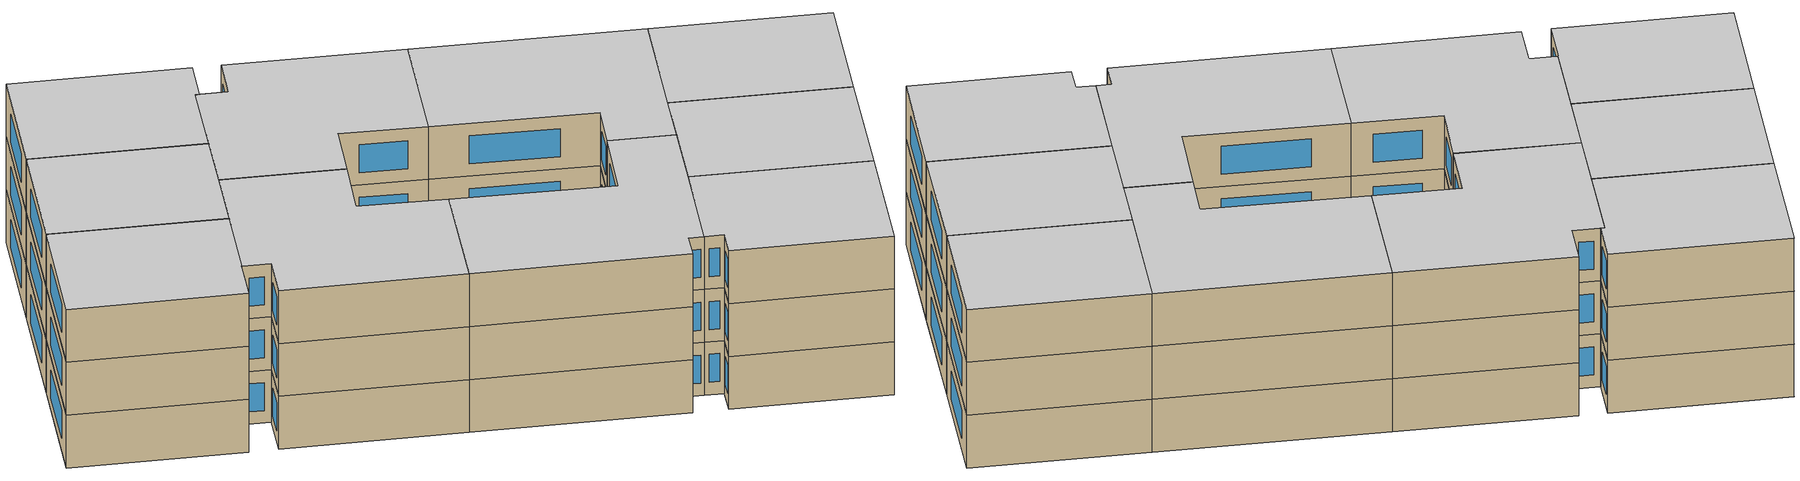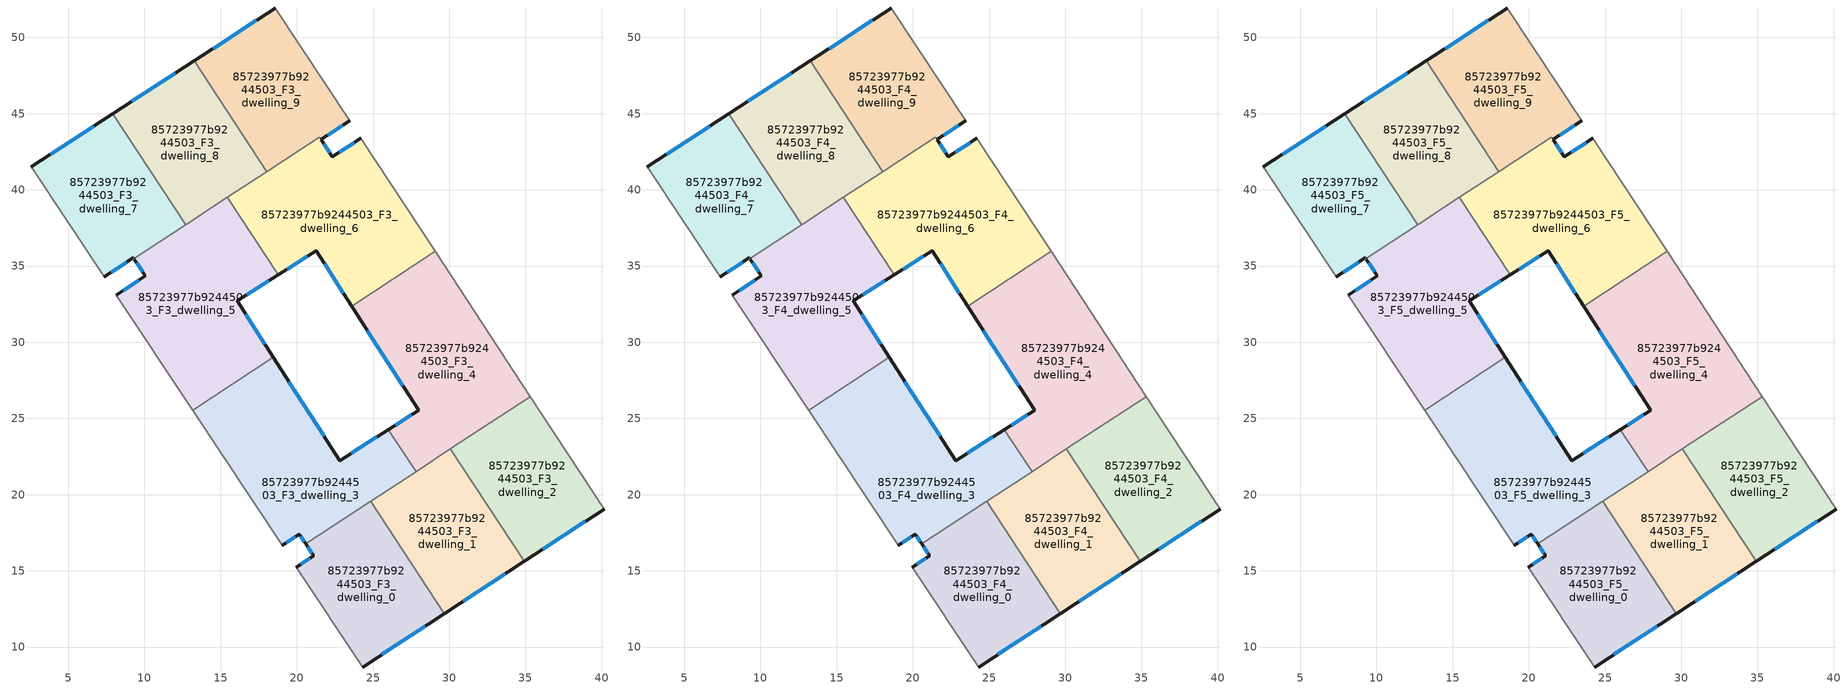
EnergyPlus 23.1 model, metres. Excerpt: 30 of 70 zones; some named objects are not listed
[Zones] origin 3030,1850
85723977b9244503_F3_dwelling_0
 floor to 85723977b9244503_F2_dwelling_0 (EU_floor_Construction): 24.84,19.56 29.67,12.19 24.32,8.69 19.98,15.25 21.1,15.99 20.58,16.77 z9
 wall outside (EU_wall_Construction): 20.59,16.77 21.1,15.99 19.98,15.25 / 24.32,8.69 29.67,12.19 z9:12
 wall adiabatic (EU_wall_Construction): 19.98,15.25 24.32,8.69 z9:12
 wall to 85723977b9244503_F3_dwelling_1 (EU_wall_Construction): 29.67,12.19 24.84,19.56 z9:12
 wall to 85723977b9244503_F3_dwelling_3 (EU_wall_Construction): 24.84,19.56 20.59,16.77 z9:12
 window (EU_Window_Construction): 20.71,16.59 20.98,16.17 / 25.58,9.51 28.42,11.37 / 20.84,15.81 20.24,15.42 z9.7:11.3
85723977b9244503_F3_dwelling_1
 floor to 85723977b9244503_F2_dwelling_1 (EU_floor_Construction): 30.08,23 34.92,15.62 29.67,12.19 24.84,19.56 z9
 wall outside (EU_wall_Construction): 29.67,12.19 34.92,15.62 z9:12
 wall to 85723977b9244503_F3_dwelling_2 (EU_wall_Construction): 34.92,15.62 30.08,23 z9:12
 wall to 85723977b9244503_F3_dwelling_4 (EU_wall_Construction): 30.08,23 27.82,21.51 z9:12
 wall to 85723977b9244503_F3_dwelling_3 (EU_wall_Construction): 27.82,21.51 24.84,19.56 z9:12
 window (EU_Window_Construction): 30.91,12.99 33.69,14.81 z9.7:11.3
85723977b9244503_F3_dwelling_2
 floor to 85723977b9244503_F2_dwelling_2 (EU_floor_Construction): 35.32,26.43 40.16,19.04 34.92,15.62 30.08,23 z9
 wall outside (EU_wall_Construction): 34.92,15.62 40.16,19.04 z9:12
 wall adiabatic (EU_wall_Construction): 40.16,19.04 35.32,26.43 z9:12
 wall to 85723977b9244503_F3_dwelling_4 (EU_wall_Construction): 35.32,26.43 30.08,23 z9:12
 window (EU_Window_Construction): 36.15,16.42 38.93,18.24 z9.7:11.3
85723977b9244503_F3_dwelling_3
 floor to 85723977b9244503_F2_dwelling_3 (EU_floor_Construction): 26.01,24.27 27.82,21.51 20.58,16.77 20.16,17.41 19.03,16.67 13.16,25.54 18.46,29.01 22.8,22.23 z9
 wall outside (EU_wall_Construction): 26.02,24.27 22.8,22.23 18.47,29.01 / 19.03,16.67 20.16,17.41 20.59,16.77 z9:12
 wall adiabatic (EU_wall_Construction): 13.16,25.54 19.03,16.67 z9:12
 wall to 85723977b9244503_F3_dwelling_5 (EU_wall_Construction): 18.46,29.01 13.16,25.54 z9:12
 wall to 85723977b9244503_F3_dwelling_4 (EU_wall_Construction): 27.82,21.51 26.01,24.27 z9:12
 window (EU_Window_Construction): 21.78,23.82 19.48,27.42 / 25.26,23.79 23.56,22.71 / 20.26,17.26 20.49,16.92 / 19.3,16.84 19.9,17.24 z9.7:11.3
85723977b9244503_F3_dwelling_4
 floor to 85723977b9244503_F2_dwelling_4 (EU_floor_Construction): 29.07,35.96 35.32,26.43 27.82,21.51 26.01,24.27 27.99,25.53 23.6,32.38 z9
 wall outside (EU_wall_Construction): 23.6,32.38 27.99,25.53 26.02,24.27 z9:12
 wall adiabatic (EU_wall_Construction): 35.32,26.43 29.07,35.96 z9:12
 wall to 85723977b9244503_F3_dwelling_6 (EU_wall_Construction): 29.07,35.96 23.6,32.38 z9:12
 window (EU_Window_Construction): 24.63,30.77 26.96,27.13 / 27.52,25.23 26.48,24.57 z9.7:11.3
85723977b9244503_F3_dwelling_5
 floor to 85723977b9244503_F2_dwelling_5 (EU_floor_Construction): 15.44,39.5 18.77,34.42 16.09,32.72 18.46,29.01 13.16,25.54 8.16,33.1 10.06,34.35 9.31,35.49 z9
 wall outside (EU_wall_Construction): 9.31,35.49 10.06,34.35 8.16,33.1 / 18.47,29.01 16.09,32.72 18.77,34.42 z9:12
 wall adiabatic (EU_wall_Construction): 8.16,33.1 13.16,25.54 z9:12
 wall to 85723977b9244503_F3_dwelling_6 (EU_wall_Construction): 18.77,34.42 15.44,39.5 z9:12
 wall to 85723977b9244503_F3_dwelling_7 (EU_wall_Construction): 12.7,37.71 9.31,35.49 z9:12
 wall to 85723977b9244503_F3_dwelling_8 (EU_wall_Construction): 15.44,39.51 12.7,37.71 z9:12
 window (EU_Window_Construction): 9.61,34.06 8.6,33.39 / 9.48,35.22 9.88,34.62 / 16.72,33.12 18.14,34.02 / 17.91,29.88 16.65,31.85 z9.7:11.3
85723977b9244503_F3_dwelling_6
 floor to 85723977b9244503_F2_dwelling_6 (EU_floor_Construction): 24.21,43.39 29.07,35.96 23.6,32.38 21.27,36.01 18.77,34.42 15.44,39.5 21.48,43.47 22.34,42.17 z9
 wall outside (EU_wall_Construction): 18.77,34.42 21.27,36.01 23.6,32.38 / 24.21,43.39 22.34,42.17 21.59,43.3 z9:12
 wall adiabatic (EU_wall_Construction): 29.07,35.96 24.21,43.39 z9:12
 wall to 85723977b9244503_F3_dwelling_9 (EU_wall_Construction): 21.59,43.31 21.48,43.47 18.02,41.19 z9:12
 wall to 85723977b9244503_F3_dwelling_8 (EU_wall_Construction): 18.02,41.19 15.44,39.51 z9:12
 window (EU_Window_Construction): 19.36,34.8 20.69,35.64 / 22.16,42.43 21.77,43.04 / 23.77,43.1 22.78,42.45 / 21.82,35.16 23.05,33.23 z9.7:11.3
85723977b9244503_F3_dwelling_7
 floor to 85723977b9244503_F2_dwelling_7 (EU_floor_Construction): 7.93,44.99 12.7,37.71 9.31,35.49 9.27,35.54 7.37,34.28 2.59,41.51 z9
 wall outside (EU_wall_Construction): 7.37,34.28 9.27,35.54 9.31,35.49 / 7.93,44.99 2.59,41.51 z9:12
 wall adiabatic (EU_wall_Construction): 2.59,41.51 7.37,34.28 z9:12
 wall to 85723977b9244503_F3_dwelling_8 (EU_wall_Construction): 12.7,37.71 7.93,44.99 z9:12
 window (EU_Window_Construction): 9.28,35.52 9.3,35.5 / 7.81,34.58 8.83,35.24 / 6.68,44.17 3.84,42.32 z9.7:11.3
85723977b9244503_F3_dwelling_8
 floor to 85723977b9244503_F2_dwelling_8 (EU_floor_Construction): 13.26,48.46 18.02,41.2 12.7,37.71 7.93,44.99 z9
 wall outside (EU_wall_Construction): 13.26,48.46 7.93,44.99 z9:12
 wall to 85723977b9244503_F3_dwelling_9 (EU_wall_Construction): 18.02,41.2 13.26,48.46 z9:12
 window (EU_Window_Construction): 12.01,47.64 9.18,45.8 z9.7:11.3
85723977b9244503_F3_dwelling_9
 floor to 85723977b9244503_F2_dwelling_9 (EU_floor_Construction): 18.6,51.93 23.46,44.53 21.59,43.31 21.48,43.47 18.02,41.2 13.26,48.46 z9
 wall outside (EU_wall_Construction): 18.6,51.93 13.26,48.46 / 21.59,43.31 23.46,44.53 z9:12
 wall adiabatic (EU_wall_Construction): 23.46,44.53 18.6,51.93 z9:12
 window (EU_Window_Construction): 17.35,51.12 14.51,49.27 / 22.03,43.59 23.02,44.24 z9.7:11.3
85723977b9244503_F4_dwelling_0
 floor to 85723977b9244503_F3_dwelling_0 (EU_floor_Construction): 24.84,19.56 29.67,12.19 24.32,8.69 19.98,15.25 21.1,15.99 20.58,16.77 z12
 wall outside (EU_wall_Construction): 20.59,16.77 21.1,15.99 19.98,15.25 / 24.32,8.69 29.67,12.19 z12:15
 wall adiabatic (EU_wall_Construction): 19.98,15.25 24.32,8.69 z12:15
 wall to 85723977b9244503_F4_dwelling_1 (EU_wall_Construction): 29.67,12.19 24.84,19.56 z12:15
 wall to 85723977b9244503_F4_dwelling_3 (EU_wall_Construction): 24.84,19.56 20.59,16.77 z12:15
 window (EU_Window_Construction): 20.71,16.59 20.98,16.17 / 25.58,9.51 28.42,11.37 / 20.84,15.81 20.24,15.42 z12.7:14.3
85723977b9244503_F4_dwelling_1
 floor to 85723977b9244503_F3_dwelling_1 (EU_floor_Construction): 30.08,23 34.92,15.62 29.67,12.19 24.84,19.56 z12
 wall outside (EU_wall_Construction): 29.67,12.19 34.92,15.62 z12:15
 wall to 85723977b9244503_F4_dwelling_2 (EU_wall_Construction): 34.92,15.62 30.08,23 z12:15
 wall to 85723977b9244503_F4_dwelling_4 (EU_wall_Construction): 30.08,23 27.82,21.51 z12:15
 wall to 85723977b9244503_F4_dwelling_3 (EU_wall_Construction): 27.82,21.51 24.84,19.56 z12:15
 window (EU_Window_Construction): 30.91,12.99 33.69,14.81 z12.7:14.3
85723977b9244503_F4_dwelling_2
 floor to 85723977b9244503_F3_dwelling_2 (EU_floor_Construction): 35.32,26.43 40.16,19.04 34.92,15.62 30.08,23 z12
 wall outside (EU_wall_Construction): 34.92,15.62 40.16,19.04 z12:15
 wall adiabatic (EU_wall_Construction): 40.16,19.04 35.32,26.43 z12:15
 wall to 85723977b9244503_F4_dwelling_4 (EU_wall_Construction): 35.32,26.43 30.08,23 z12:15
 window (EU_Window_Construction): 36.15,16.42 38.93,18.24 z12.7:14.3
85723977b9244503_F4_dwelling_3
 floor to 85723977b9244503_F3_dwelling_3 (EU_floor_Construction): 26.01,24.27 27.82,21.51 20.58,16.77 20.16,17.41 19.03,16.67 13.16,25.54 18.46,29.01 22.8,22.23 z12
 wall outside (EU_wall_Construction): 26.02,24.27 22.8,22.23 18.47,29.01 / 19.03,16.67 20.16,17.41 20.59,16.77 z12:15
 wall adiabatic (EU_wall_Construction): 13.16,25.54 19.03,16.67 z12:15
 wall to 85723977b9244503_F4_dwelling_5 (EU_wall_Construction): 18.46,29.01 13.16,25.54 z12:15
 wall to 85723977b9244503_F4_dwelling_4 (EU_wall_Construction): 27.82,21.51 26.01,24.27 z12:15
 window (EU_Window_Construction): 21.78,23.82 19.48,27.42 / 25.26,23.79 23.56,22.71 / 20.26,17.26 20.49,16.92 / 19.3,16.84 19.9,17.24 z12.7:14.3
85723977b9244503_F4_dwelling_4
 floor to 85723977b9244503_F3_dwelling_4 (EU_floor_Construction): 29.07,35.96 35.32,26.43 27.82,21.51 26.01,24.27 27.99,25.53 23.6,32.38 z12
 wall outside (EU_wall_Construction): 23.6,32.38 27.99,25.53 26.02,24.27 z12:15
 wall adiabatic (EU_wall_Construction): 35.32,26.43 29.07,35.96 z12:15
 wall to 85723977b9244503_F4_dwelling_6 (EU_wall_Construction): 29.07,35.96 23.6,32.38 z12:15
 window (EU_Window_Construction): 24.63,30.77 26.96,27.13 / 27.52,25.23 26.48,24.57 z12.7:14.3
85723977b9244503_F4_dwelling_5
 floor to 85723977b9244503_F3_dwelling_5 (EU_floor_Construction): 15.44,39.5 18.77,34.42 16.09,32.72 18.46,29.01 13.16,25.54 8.16,33.1 10.06,34.35 9.31,35.49 z12
 wall outside (EU_wall_Construction): 9.31,35.49 10.06,34.35 8.16,33.1 / 18.47,29.01 16.09,32.72 18.77,34.42 z12:15
 wall adiabatic (EU_wall_Construction): 8.16,33.1 13.16,25.54 z12:15
 wall to 85723977b9244503_F4_dwelling_6 (EU_wall_Construction): 18.77,34.42 15.44,39.5 z12:15
 wall to 85723977b9244503_F4_dwelling_7 (EU_wall_Construction): 12.7,37.71 9.31,35.49 z12:15
 wall to 85723977b9244503_F4_dwelling_8 (EU_wall_Construction): 15.44,39.51 12.7,37.71 z12:15
 window (EU_Window_Construction): 9.61,34.06 8.6,33.39 / 9.48,35.22 9.88,34.62 / 16.72,33.12 18.14,34.02 / 17.91,29.88 16.65,31.85 z12.7:14.3
85723977b9244503_F4_dwelling_6
 floor to 85723977b9244503_F3_dwelling_6 (EU_floor_Construction): 24.21,43.39 29.07,35.96 23.6,32.38 21.27,36.01 18.77,34.42 15.44,39.5 21.48,43.47 22.34,42.17 z12
 wall outside (EU_wall_Construction): 18.77,34.42 21.27,36.01 23.6,32.38 / 24.21,43.39 22.34,42.17 21.59,43.3 z12:15
 wall adiabatic (EU_wall_Construction): 29.07,35.96 24.21,43.39 z12:15
 wall to 85723977b9244503_F4_dwelling_9 (EU_wall_Construction): 21.59,43.31 21.48,43.47 18.02,41.19 z12:15
 wall to 85723977b9244503_F4_dwelling_8 (EU_wall_Construction): 18.02,41.19 15.44,39.51 z12:15
 window (EU_Window_Construction): 19.36,34.8 20.69,35.64 / 22.16,42.43 21.77,43.04 / 23.77,43.1 22.78,42.45 / 21.82,35.16 23.05,33.23 z12.7:14.3
85723977b9244503_F4_dwelling_7
 floor to 85723977b9244503_F3_dwelling_7 (EU_floor_Construction): 7.93,44.99 12.7,37.71 9.31,35.49 9.27,35.54 7.37,34.28 2.59,41.51 z12
 wall outside (EU_wall_Construction): 7.37,34.28 9.27,35.54 9.31,35.49 / 7.93,44.99 2.59,41.51 z12:15
 wall adiabatic (EU_wall_Construction): 2.59,41.51 7.37,34.28 z12:15
 wall to 85723977b9244503_F4_dwelling_8 (EU_wall_Construction): 12.7,37.71 7.93,44.99 z12:15
 window (EU_Window_Construction): 9.28,35.52 9.3,35.5 / 7.81,34.58 8.83,35.24 / 6.68,44.17 3.84,42.32 z12.7:14.3
85723977b9244503_F4_dwelling_8
 floor to 85723977b9244503_F3_dwelling_8 (EU_floor_Construction): 13.26,48.46 18.02,41.2 12.7,37.71 7.93,44.99 z12
 wall outside (EU_wall_Construction): 13.26,48.46 7.93,44.99 z12:15
 wall to 85723977b9244503_F4_dwelling_9 (EU_wall_Construction): 18.02,41.2 13.26,48.46 z12:15
 window (EU_Window_Construction): 12.01,47.64 9.18,45.8 z12.7:14.3
85723977b9244503_F4_dwelling_9
 floor to 85723977b9244503_F3_dwelling_9 (EU_floor_Construction): 18.6,51.93 23.46,44.53 21.59,43.31 21.48,43.47 18.02,41.2 13.26,48.46 z12
 wall outside (EU_wall_Construction): 18.6,51.93 13.26,48.46 / 21.59,43.31 23.46,44.53 z12:15
 wall adiabatic (EU_wall_Construction): 23.46,44.53 18.6,51.93 z12:15
 window (EU_Window_Construction): 17.35,51.12 14.51,49.27 / 22.03,43.59 23.02,44.24 z12.7:14.3
85723977b9244503_F5_dwelling_0
 floor to 85723977b9244503_F4_dwelling_0 (EU_floor_Construction): 24.84,19.56 29.67,12.19 24.32,8.69 19.98,15.25 21.1,15.99 20.58,16.77 z15
 wall outside (EU_wall_Construction): 20.59,16.77 21.1,15.99 19.98,15.25 / 24.32,8.69 29.67,12.19 z15:18
 wall adiabatic (EU_wall_Construction): 19.98,15.25 24.32,8.69 z15:18
 wall to 85723977b9244503_F5_dwelling_1 (EU_wall_Construction): 29.67,12.19 24.84,19.56 z15:18
 wall to 85723977b9244503_F5_dwelling_3 (EU_wall_Construction): 24.84,19.56 20.59,16.77 z15:18
 window (EU_Window_Construction): 20.71,16.59 20.98,16.17 / 25.58,9.51 28.42,11.37 / 20.84,15.81 20.24,15.42 z15.7:17.3
 ceiling to 85723977b9244503_F6_dwelling_0 (EU_floor_Construction): 29.67,12.19 24.84,19.56 20.58,16.77 21.1,15.99 19.98,15.25 24.32,8.69 z18
85723977b9244503_F5_dwelling_1
 floor to 85723977b9244503_F4_dwelling_1 (EU_floor_Construction): 30.08,23 34.92,15.62 29.67,12.19 24.84,19.56 z15
 wall outside (EU_wall_Construction): 29.67,12.19 34.92,15.62 z15:18
 wall to 85723977b9244503_F5_dwelling_2 (EU_wall_Construction): 34.92,15.62 30.08,23 z15:18
 wall to 85723977b9244503_F5_dwelling_4 (EU_wall_Construction): 30.08,23 27.82,21.51 z15:18
 wall to 85723977b9244503_F5_dwelling_3 (EU_wall_Construction): 27.82,21.51 24.84,19.56 z15:18
 window (EU_Window_Construction): 30.91,12.99 33.69,14.81 z15.7:17.3
 ceiling to 85723977b9244503_F6_dwelling_1 (EU_floor_Construction): 34.92,15.62 30.08,23 24.84,19.56 29.67,12.19 z18
85723977b9244503_F5_dwelling_2
 floor to 85723977b9244503_F4_dwelling_2 (EU_floor_Construction): 35.32,26.43 40.16,19.04 34.92,15.62 30.08,23 z15
 wall outside (EU_wall_Construction): 34.92,15.62 40.16,19.04 z15:18
 wall adiabatic (EU_wall_Construction): 40.16,19.04 35.32,26.43 z15:18
 wall to 85723977b9244503_F5_dwelling_4 (EU_wall_Construction): 35.32,26.43 30.08,23 z15:18
 window (EU_Window_Construction): 36.15,16.42 38.93,18.24 z15.7:17.3
 ceiling to 85723977b9244503_F6_dwelling_2 (EU_floor_Construction): 40.16,19.04 35.32,26.43 30.08,23 34.92,15.62 z18
85723977b9244503_F5_dwelling_3
 floor to 85723977b9244503_F4_dwelling_3 (EU_floor_Construction): 26.01,24.27 27.82,21.51 20.58,16.77 20.16,17.41 19.03,16.67 13.16,25.54 18.46,29.01 22.8,22.23 z15
 wall outside (EU_wall_Construction): 26.02,24.27 22.8,22.23 18.47,29.01 / 19.03,16.67 20.16,17.41 20.59,16.77 z15:18
 wall adiabatic (EU_wall_Construction): 13.16,25.54 19.03,16.67 z15:18
 wall to 85723977b9244503_F5_dwelling_5 (EU_wall_Construction): 18.46,29.01 13.16,25.54 z15:18
 wall to 85723977b9244503_F5_dwelling_4 (EU_wall_Construction): 27.82,21.51 26.01,24.27 z15:18
 window (EU_Window_Construction): 21.78,23.82 19.48,27.42 / 25.26,23.79 23.56,22.71 / 20.26,17.26 20.49,16.92 / 19.3,16.84 19.9,17.24 z15.7:17.3
 ceiling to 85723977b9244503_F6_dwelling_3 (EU_floor_Construction): 27.82,21.51 26.01,24.27 22.8,22.23 18.46,29.01 13.16,25.54 19.03,16.67 20.16,17.41 20.58,16.77 z18
85723977b9244503_F5_dwelling_4
 floor to 85723977b9244503_F4_dwelling_4 (EU_floor_Construction): 29.07,35.96 35.32,26.43 27.82,21.51 26.01,24.27 27.99,25.53 23.6,32.38 z15
 wall outside (EU_wall_Construction): 23.6,32.38 27.99,25.53 26.02,24.27 z15:18
 wall adiabatic (EU_wall_Construction): 35.32,26.43 29.07,35.96 z15:18
 wall to 85723977b9244503_F5_dwelling_6 (EU_wall_Construction): 29.07,35.96 23.6,32.38 z15:18
 window (EU_Window_Construction): 24.63,30.77 26.96,27.13 / 27.52,25.23 26.48,24.57 z15.7:17.3
 ceiling to 85723977b9244503_F6_dwelling_4 (EU_floor_Construction): 35.32,26.43 29.07,35.96 23.6,32.38 27.99,25.53 26.01,24.27 27.82,21.51 z18
85723977b9244503_F5_dwelling_5
 floor to 85723977b9244503_F4_dwelling_5 (EU_floor_Construction): 15.44,39.5 18.77,34.42 16.09,32.72 18.46,29.01 13.16,25.54 8.16,33.1 10.06,34.35 9.31,35.49 z15
 wall outside (EU_wall_Construction): 9.31,35.49 10.06,34.35 8.16,33.1 / 18.47,29.01 16.09,32.72 18.77,34.42 z15:18
 wall adiabatic (EU_wall_Construction): 8.16,33.1 13.16,25.54 z15:18
 wall to 85723977b9244503_F5_dwelling_6 (EU_wall_Construction): 18.77,34.42 15.44,39.5 z15:18
 wall to 85723977b9244503_F5_dwelling_7 (EU_wall_Construction): 12.7,37.71 9.31,35.49 z15:18
 wall to 85723977b9244503_F5_dwelling_8 (EU_wall_Construction): 15.44,39.51 12.7,37.71 z15:18
 window (EU_Window_Construction): 9.61,34.06 8.6,33.39 / 9.48,35.22 9.88,34.62 / 16.72,33.12 18.14,34.02 / 17.91,29.88 16.65,31.85 z15.7:17.3
 ceiling to 85723977b9244503_F6_dwelling_5 (EU_floor_Construction): 18.46,29.01 16.09,32.72 18.77,34.42 15.44,39.5 9.31,35.49 10.06,34.35 8.16,33.1 13.16,25.54 z18
85723977b9244503_F5_dwelling_6
 floor to 85723977b9244503_F4_dwelling_6 (EU_floor_Construction): 24.21,43.39 29.07,35.96 23.6,32.38 21.27,36.01 18.77,34.42 15.44,39.5 21.48,43.47 22.34,42.17 z15
 wall outside (EU_wall_Construction): 18.77,34.42 21.27,36.01 23.6,32.38 / 24.21,43.39 22.34,42.17 21.59,43.3 z15:18
 wall adiabatic (EU_wall_Construction): 29.07,35.96 24.21,43.39 z15:18
 wall to 85723977b9244503_F5_dwelling_9 (EU_wall_Construction): 21.59,43.31 21.48,43.47 18.02,41.19 z15:18
 wall to 85723977b9244503_F5_dwelling_8 (EU_wall_Construction): 18.02,41.19 15.44,39.51 z15:18
 window (EU_Window_Construction): 19.36,34.8 20.69,35.64 / 22.16,42.43 21.77,43.04 / 23.77,43.1 22.78,42.45 / 21.82,35.16 23.05,33.23 z15.7:17.3
 ceiling to 85723977b9244503_F6_dwelling_6 (EU_floor_Construction): 29.07,35.96 24.21,43.39 22.34,42.17 21.48,43.47 15.44,39.5 18.77,34.42 21.27,36.01 23.6,32.38 z18
85723977b9244503_F5_dwelling_7
 floor to 85723977b9244503_F4_dwelling_7 (EU_floor_Construction): 7.93,44.99 12.7,37.71 9.31,35.49 9.27,35.54 7.37,34.28 2.59,41.51 z15
 wall outside (EU_wall_Construction): 7.37,34.28 9.27,35.54 9.31,35.49 / 7.93,44.99 2.59,41.51 z15:18
 wall adiabatic (EU_wall_Construction): 2.59,41.51 7.37,34.28 z15:18
 wall to 85723977b9244503_F5_dwelling_8 (EU_wall_Construction): 12.7,37.71 7.93,44.99 z15:18
 window (EU_Window_Construction): 9.28,35.52 9.3,35.5 / 7.81,34.58 8.83,35.24 / 6.68,44.17 3.84,42.32 z15.7:17.3
 ceiling to 85723977b9244503_F6_dwelling_7 (EU_floor_Construction): 12.7,37.71 7.93,44.99 2.59,41.51 7.37,34.28 9.27,35.54 9.31,35.49 z18
85723977b9244503_F5_dwelling_8
 floor to 85723977b9244503_F4_dwelling_8 (EU_floor_Construction): 13.26,48.46 18.02,41.2 12.7,37.71 7.93,44.99 z15
 wall outside (EU_wall_Construction): 13.26,48.46 7.93,44.99 z15:18
 wall to 85723977b9244503_F5_dwelling_9 (EU_wall_Construction): 18.02,41.2 13.26,48.46 z15:18
 window (EU_Window_Construction): 12.01,47.64 9.18,45.8 z15.7:17.3
 ceiling to 85723977b9244503_F6_dwelling_8 (EU_floor_Construction): 18.02,41.2 13.26,48.46 7.93,44.99 12.7,37.71 z18
85723977b9244503_F5_dwelling_9
 floor to 85723977b9244503_F4_dwelling_9 (EU_floor_Construction): 18.6,51.93 23.46,44.53 21.59,43.31 21.48,43.47 18.02,41.2 13.26,48.46 z15
 wall outside (EU_wall_Construction): 18.6,51.93 13.26,48.46 / 21.59,43.31 23.46,44.53 z15:18
 wall adiabatic (EU_wall_Construction): 23.46,44.53 18.6,51.93 z15:18
 window (EU_Window_Construction): 17.35,51.12 14.51,49.27 / 22.03,43.59 23.02,44.24 z15.7:17.3
 ceiling to 85723977b9244503_F6_dwelling_9 (EU_floor_Construction): 21.59,43.31 23.46,44.53 18.6,51.93 13.26,48.46 18.02,41.2 21.48,43.47 z18
[Building]
EU S2 Campaign: North Axis=0; Terrain=City; Solar Distribution=FullExterior
[Site:Location]
Budapest.Ferenc.Liszt.Intl.AP: Latitude=47.437; Longitude=19.256; Time Zone=1; Elevation=185
[SizingPeriod:WeatherFileDays]
AnnualSizingPeriod: Begin Month=1; Begin Day of Month=1; End Month=12; End Day of Month=31; Day of Week for Start Day=Monday; Use Weather File Daylight Saving Period=No; Use Weather File Rain and Snow Indicators=No
[MATERIAL]
EU_InternalMass_Material: Roughness=MediumRough; Thickness=0.1; Conductivity=1; Density=1800; Specific Heat=900; Thermal Absorptance=0.9; Solar Absorptance=0.7; Visible Absorptance=0.7
[MATERIAL:NOMASS] Roughness=MediumRough; Thermal Absorptance=0.9; Solar Absorptance=0.7; Visible Absorptance=0.7
Name | Thermal Resistance
EU_wall_NoMass | 0.832559
EU_floor_NoMass | 0.872794
[WINDOWMATERIAL:SIMPLEGLAZINGSYSTEM]
EU_Window_SimpleGlazing: UFactor=2.79869; Solar Heat Gain Coefficient=0.75; Visible Transmittance=0.75
[CONSTRUCTION]
EU_wall_Construction: EU_wall_NoMass
EU_floor_Construction: EU_floor_NoMass
EU_Window_Construction: EU_Window_SimpleGlazing
EU_InternalMass_Construction: EU_InternalMass_Material
[ZONE] Type=1; Multiplier=1; Ceiling Height=autocalculate; Floor Area=autocalculate; Part of Total Floor Area=Yes
Name | Volume
85723977b9244503_F3_dwelling_0; 85723977b9244503_F4_dwelling_0; 85723977b9244503_F5_dwelling_0 | 165.784
85723977b9244503_F3_dwelling_1; 85723977b9244503_F4_dwelling_1; 85723977b9244503_F5_dwelling_1 | 165.788
85723977b9244503_F3_dwelling_2; 85723977b9244503_F4_dwelling_2; 85723977b9244503_F5_dwelling_2; 85723977b9244503_F3_dwelling_7; 85723977b9244503_F4_dwelling_7; 85723977b9244503_F5_dwelling_7 | 165.791
85723977b9244503_F3_dwelling_3; 85723977b9244503_F4_dwelling_3; 85723977b9244503_F5_dwelling_3 | 248.673
85723977b9244503_F3_dwelling_4; 85723977b9244503_F4_dwelling_4; 85723977b9244503_F5_dwelling_4 | 248.69
85723977b9244503_F3_dwelling_5; 85723977b9244503_F4_dwelling_5; 85723977b9244503_F5_dwelling_5 | 248.689
85723977b9244503_F3_dwelling_6; 85723977b9244503_F4_dwelling_6; 85723977b9244503_F5_dwelling_6 | 247.394
85723977b9244503_F3_dwelling_8; 85723977b9244503_F4_dwelling_8; 85723977b9244503_F5_dwelling_8 | 165.787
85723977b9244503_F3_dwelling_9; 85723977b9244503_F4_dwelling_9; 85723977b9244503_F5_dwelling_9 | 167.079
[INTERNALMASS] Construction=EU_InternalMass_Construction
Name | Zone or ZoneList | Surface Area
85723977b9244503_F3_dwelling_0_EU_InternalMass | 85723977b9244503_F3_dwelling_0 | 55.2615
85723977b9244503_F3_dwelling_1_EU_InternalMass | 85723977b9244503_F3_dwelling_1 | 55.2627
85723977b9244503_F3_dwelling_2_EU_InternalMass | 85723977b9244503_F3_dwelling_2 | 55.2638
85723977b9244503_F3_dwelling_3_EU_InternalMass | 85723977b9244503_F3_dwelling_3 | 82.8911
85723977b9244503_F3_dwelling_4_EU_InternalMass | 85723977b9244503_F3_dwelling_4 | 82.8966
85723977b9244503_F3_dwelling_5_EU_InternalMass | 85723977b9244503_F3_dwelling_5 | 82.8963
85723977b9244503_F3_dwelling_6_EU_InternalMass | 85723977b9244503_F3_dwelling_6 | 82.4633
85723977b9244503_F3_dwelling_7_EU_InternalMass | 85723977b9244503_F3_dwelling_7 | 55.2638
85723977b9244503_F3_dwelling_8_EU_InternalMass | 85723977b9244503_F3_dwelling_8 | 55.2624
85723977b9244503_F3_dwelling_9_EU_InternalMass | 85723977b9244503_F3_dwelling_9 | 55.6926
85723977b9244503_F4_dwelling_0_EU_InternalMass | 85723977b9244503_F4_dwelling_0 | 55.2615
85723977b9244503_F4_dwelling_1_EU_InternalMass | 85723977b9244503_F4_dwelling_1 | 55.2627
85723977b9244503_F4_dwelling_2_EU_InternalMass | 85723977b9244503_F4_dwelling_2 | 55.2638
85723977b9244503_F4_dwelling_3_EU_InternalMass | 85723977b9244503_F4_dwelling_3 | 82.8911
85723977b9244503_F4_dwelling_4_EU_InternalMass | 85723977b9244503_F4_dwelling_4 | 82.8966
85723977b9244503_F4_dwelling_5_EU_InternalMass | 85723977b9244503_F4_dwelling_5 | 82.8963
85723977b9244503_F4_dwelling_6_EU_InternalMass | 85723977b9244503_F4_dwelling_6 | 82.4633
85723977b9244503_F4_dwelling_7_EU_InternalMass | 85723977b9244503_F4_dwelling_7 | 55.2638
85723977b9244503_F4_dwelling_8_EU_InternalMass | 85723977b9244503_F4_dwelling_8 | 55.2624
85723977b9244503_F4_dwelling_9_EU_InternalMass | 85723977b9244503_F4_dwelling_9 | 55.6926
85723977b9244503_F5_dwelling_0_EU_InternalMass | 85723977b9244503_F5_dwelling_0 | 55.2615
85723977b9244503_F5_dwelling_1_EU_InternalMass | 85723977b9244503_F5_dwelling_1 | 55.2627
85723977b9244503_F5_dwelling_2_EU_InternalMass | 85723977b9244503_F5_dwelling_2 | 55.2638
85723977b9244503_F5_dwelling_3_EU_InternalMass | 85723977b9244503_F5_dwelling_3 | 82.8911
85723977b9244503_F5_dwelling_4_EU_InternalMass | 85723977b9244503_F5_dwelling_4 | 82.8966
85723977b9244503_F5_dwelling_5_EU_InternalMass | 85723977b9244503_F5_dwelling_5 | 82.8963
85723977b9244503_F5_dwelling_6_EU_InternalMass | 85723977b9244503_F5_dwelling_6 | 82.4633
85723977b9244503_F5_dwelling_7_EU_InternalMass | 85723977b9244503_F5_dwelling_7 | 55.2638
85723977b9244503_F5_dwelling_8_EU_InternalMass | 85723977b9244503_F5_dwelling_8 | 55.2624
85723977b9244503_F5_dwelling_9_EU_InternalMass | 85723977b9244503_F5_dwelling_9 | 55.6926
[OTHEREQUIPMENT] Fuel Type=Electricity; Design Level Calculation Method=Watts/Area; Power per Zone Floor Area=1; Fraction Latent=0; Fraction Radiant=0; Fraction Lost=0; Carbon Dioxide Generation Rate=0; EndUse Subcategory=EU_Step8_InternalGains
Name | Zone or ZoneList or Space or SpaceList | Schedule
EU_Step8_InternalGain_85723977b9244503_F3_dwelling_0_f000 | 85723977b9244503_F3_dwelling_0 | EU_Step8_GainSchedule_85723977b9244503_F3_dwelling_0_f000
EU_Step8_InternalGain_85723977b9244503_F3_dwelling_1_f000 | 85723977b9244503_F3_dwelling_1 | EU_Step8_GainSchedule_85723977b9244503_F3_dwelling_1_f000
EU_Step8_InternalGain_85723977b9244503_F3_dwelling_2_f000 | 85723977b9244503_F3_dwelling_2 | EU_Step8_GainSchedule_85723977b9244503_F3_dwelling_2_f000
EU_Step8_InternalGain_85723977b9244503_F3_dwelling_3_f000 | 85723977b9244503_F3_dwelling_3 | EU_Step8_GainSchedule_85723977b9244503_F3_dwelling_3_f000
EU_Step8_InternalGain_85723977b9244503_F3_dwelling_4_f000 | 85723977b9244503_F3_dwelling_4 | EU_Step8_GainSchedule_85723977b9244503_F3_dwelling_4_f000
EU_Step8_InternalGain_85723977b9244503_F3_dwelling_5_f000 | 85723977b9244503_F3_dwelling_5 | EU_Step8_GainSchedule_85723977b9244503_F3_dwelling_5_f000
EU_Step8_InternalGain_85723977b9244503_F3_dwelling_6_f000 | 85723977b9244503_F3_dwelling_6 | EU_Step8_GainSchedule_85723977b9244503_F3_dwelling_6_f000
EU_Step8_InternalGain_85723977b9244503_F3_dwelling_7_f000 | 85723977b9244503_F3_dwelling_7 | EU_Step8_GainSchedule_85723977b9244503_F3_dwelling_7_f000
EU_Step8_InternalGain_85723977b9244503_F3_dwelling_8_f000 | 85723977b9244503_F3_dwelling_8 | EU_Step8_GainSchedule_85723977b9244503_F3_dwelling_8_f000
EU_Step8_InternalGain_85723977b9244503_F3_dwelling_9_f000 | 85723977b9244503_F3_dwelling_9 | EU_Step8_GainSchedule_85723977b9244503_F3_dwelling_9_f000
EU_Step8_InternalGain_85723977b9244503_F4_dwelling_0_f000 | 85723977b9244503_F4_dwelling_0 | EU_Step8_GainSchedule_85723977b9244503_F4_dwelling_0_f000
EU_Step8_InternalGain_85723977b9244503_F4_dwelling_1_f000 | 85723977b9244503_F4_dwelling_1 | EU_Step8_GainSchedule_85723977b9244503_F4_dwelling_1_f000
EU_Step8_InternalGain_85723977b9244503_F4_dwelling_2_f000 | 85723977b9244503_F4_dwelling_2 | EU_Step8_GainSchedule_85723977b9244503_F4_dwelling_2_f000
EU_Step8_InternalGain_85723977b9244503_F4_dwelling_3_f000 | 85723977b9244503_F4_dwelling_3 | EU_Step8_GainSchedule_85723977b9244503_F4_dwelling_3_f000
EU_Step8_InternalGain_85723977b9244503_F4_dwelling_4_f000 | 85723977b9244503_F4_dwelling_4 | EU_Step8_GainSchedule_85723977b9244503_F4_dwelling_4_f000
EU_Step8_InternalGain_85723977b9244503_F4_dwelling_5_f000 | 85723977b9244503_F4_dwelling_5 | EU_Step8_GainSchedule_85723977b9244503_F4_dwelling_5_f000
EU_Step8_InternalGain_85723977b9244503_F4_dwelling_6_f000 | 85723977b9244503_F4_dwelling_6 | EU_Step8_GainSchedule_85723977b9244503_F4_dwelling_6_f000
EU_Step8_InternalGain_85723977b9244503_F4_dwelling_7_f000 | 85723977b9244503_F4_dwelling_7 | EU_Step8_GainSchedule_85723977b9244503_F4_dwelling_7_f000
EU_Step8_InternalGain_85723977b9244503_F4_dwelling_8_f000 | 85723977b9244503_F4_dwelling_8 | EU_Step8_GainSchedule_85723977b9244503_F4_dwelling_8_f000
EU_Step8_InternalGain_85723977b9244503_F4_dwelling_9_f000 | 85723977b9244503_F4_dwelling_9 | EU_Step8_GainSchedule_85723977b9244503_F4_dwelling_9_f000
EU_Step8_InternalGain_85723977b9244503_F5_dwelling_0_f000 | 85723977b9244503_F5_dwelling_0 | EU_Step8_GainSchedule_85723977b9244503_F5_dwelling_0_f000
EU_Step8_InternalGain_85723977b9244503_F5_dwelling_1_f000 | 85723977b9244503_F5_dwelling_1 | EU_Step8_GainSchedule_85723977b9244503_F5_dwelling_1_f000
EU_Step8_InternalGain_85723977b9244503_F5_dwelling_2_f000 | 85723977b9244503_F5_dwelling_2 | EU_Step8_GainSchedule_85723977b9244503_F5_dwelling_2_f000
EU_Step8_InternalGain_85723977b9244503_F5_dwelling_3_f000 | 85723977b9244503_F5_dwelling_3 | EU_Step8_GainSchedule_85723977b9244503_F5_dwelling_3_f000
EU_Step8_InternalGain_85723977b9244503_F5_dwelling_4_f000 | 85723977b9244503_F5_dwelling_4 | EU_Step8_GainSchedule_85723977b9244503_F5_dwelling_4_f000
EU_Step8_InternalGain_85723977b9244503_F5_dwelling_5_f000 | 85723977b9244503_F5_dwelling_5 | EU_Step8_GainSchedule_85723977b9244503_F5_dwelling_5_f000
EU_Step8_InternalGain_85723977b9244503_F5_dwelling_6_f000 | 85723977b9244503_F5_dwelling_6 | EU_Step8_GainSchedule_85723977b9244503_F5_dwelling_6_f000
EU_Step8_InternalGain_85723977b9244503_F5_dwelling_7_f000 | 85723977b9244503_F5_dwelling_7 | EU_Step8_GainSchedule_85723977b9244503_F5_dwelling_7_f000
EU_Step8_InternalGain_85723977b9244503_F5_dwelling_8_f000 | 85723977b9244503_F5_dwelling_8 | EU_Step8_GainSchedule_85723977b9244503_F5_dwelling_8_f000
EU_Step8_InternalGain_85723977b9244503_F5_dwelling_9_f000 | 85723977b9244503_F5_dwelling_9 | EU_Step8_GainSchedule_85723977b9244503_F5_dwelling_9_f000
[ZONEVENTILATION:DESIGNFLOWRATE] Schedule=EU_AlwaysOn; Design Flow Rate Calculation Method=AirChanges/Hour; Air Changes per Hour=0.475469; Ventilation Type=Natural; Fan Pressure Rise=0; Fan Total Efficiency=1; Constant Term Coefficient=1; Temperature Term Coefficient=0; Velocity Term Coefficient=0; Velocity Squared Term Coefficient=0; Minimum Indoor Temperature=-100; Maximum Indoor Temperature=100; Delta Temperature=-100; Minimum Outdoor Temperature=-100; Maximum Outdoor Temperature=100; Maximum Wind Speed=40
Name | Zone or ZoneList or Space or SpaceList
EU_ConstantAir_85723977b9244503_F3_dwelling_0 | 85723977b9244503_F3_dwelling_0
EU_ConstantAir_85723977b9244503_F3_dwelling_1 | 85723977b9244503_F3_dwelling_1
EU_ConstantAir_85723977b9244503_F3_dwelling_2 | 85723977b9244503_F3_dwelling_2
EU_ConstantAir_85723977b9244503_F3_dwelling_3 | 85723977b9244503_F3_dwelling_3
EU_ConstantAir_85723977b9244503_F3_dwelling_4 | 85723977b9244503_F3_dwelling_4
EU_ConstantAir_85723977b9244503_F3_dwelling_5 | 85723977b9244503_F3_dwelling_5
EU_ConstantAir_85723977b9244503_F3_dwelling_6 | 85723977b9244503_F3_dwelling_6
EU_ConstantAir_85723977b9244503_F3_dwelling_7 | 85723977b9244503_F3_dwelling_7
EU_ConstantAir_85723977b9244503_F3_dwelling_8 | 85723977b9244503_F3_dwelling_8
EU_ConstantAir_85723977b9244503_F3_dwelling_9 | 85723977b9244503_F3_dwelling_9
EU_ConstantAir_85723977b9244503_F4_dwelling_0 | 85723977b9244503_F4_dwelling_0
EU_ConstantAir_85723977b9244503_F4_dwelling_1 | 85723977b9244503_F4_dwelling_1
EU_ConstantAir_85723977b9244503_F4_dwelling_2 | 85723977b9244503_F4_dwelling_2
EU_ConstantAir_85723977b9244503_F4_dwelling_3 | 85723977b9244503_F4_dwelling_3
EU_ConstantAir_85723977b9244503_F4_dwelling_4 | 85723977b9244503_F4_dwelling_4
EU_ConstantAir_85723977b9244503_F4_dwelling_5 | 85723977b9244503_F4_dwelling_5
EU_ConstantAir_85723977b9244503_F4_dwelling_6 | 85723977b9244503_F4_dwelling_6
EU_ConstantAir_85723977b9244503_F4_dwelling_7 | 85723977b9244503_F4_dwelling_7
EU_ConstantAir_85723977b9244503_F4_dwelling_8 | 85723977b9244503_F4_dwelling_8
EU_ConstantAir_85723977b9244503_F4_dwelling_9 | 85723977b9244503_F4_dwelling_9
EU_ConstantAir_85723977b9244503_F5_dwelling_0 | 85723977b9244503_F5_dwelling_0
EU_ConstantAir_85723977b9244503_F5_dwelling_1 | 85723977b9244503_F5_dwelling_1
EU_ConstantAir_85723977b9244503_F5_dwelling_2 | 85723977b9244503_F5_dwelling_2
EU_ConstantAir_85723977b9244503_F5_dwelling_3 | 85723977b9244503_F5_dwelling_3
EU_ConstantAir_85723977b9244503_F5_dwelling_4 | 85723977b9244503_F5_dwelling_4
EU_ConstantAir_85723977b9244503_F5_dwelling_5 | 85723977b9244503_F5_dwelling_5
EU_ConstantAir_85723977b9244503_F5_dwelling_6 | 85723977b9244503_F5_dwelling_6
EU_ConstantAir_85723977b9244503_F5_dwelling_7 | 85723977b9244503_F5_dwelling_7
EU_ConstantAir_85723977b9244503_F5_dwelling_8 | 85723977b9244503_F5_dwelling_8
EU_ConstantAir_85723977b9244503_F5_dwelling_9 | 85723977b9244503_F5_dwelling_9
[HVACTEMPLATE:ZONE:IDEALLOADSAIRSYSTEM] System Availability Schedule=EU_AlwaysOn; Maximum Heating Supply Air Temperature=50; Minimum Cooling Supply Air Temperature=13; Maximum Heating Supply Air Humidity Ratio=0.0156; Minimum Cooling Supply Air Humidity Ratio=0.0077; Heating Limit=NoLimit; Cooling Limit=NoLimit; Heating Availability Schedule=EU_AlwaysOn; Cooling Availability Schedule=EU_CoolingOff; Dehumidification Control Type=ConstantSensibleHeatRatio; Cooling Sensible Heat Ratio=0.7; Dehumidification Setpoint=60; Humidification Control Type=None; Humidification Setpoint=30; Outdoor Air Method=None; Outdoor Air Flow Rate per Person=0.00944; Outdoor Air Flow Rate per Zone Floor Area=0; Outdoor Air Flow Rate per Zone=0; Demand Controlled Ventilation Type=None; Outdoor Air Economizer Type=NoEconomizer; Heat Recovery Type=None; Sensible Heat Recovery Effectiveness=0.7; Latent Heat Recovery Effectiveness=0.65
Name | Template Thermostat
85723977b9244503_F3_dwelling_0 | EU_HeatOnly_85723977b9244503_F3_dwelling_0
85723977b9244503_F3_dwelling_1 | EU_HeatOnly_85723977b9244503_F3_dwelling_1
85723977b9244503_F3_dwelling_2 | EU_HeatOnly_85723977b9244503_F3_dwelling_2
85723977b9244503_F3_dwelling_3 | EU_HeatOnly_85723977b9244503_F3_dwelling_3
85723977b9244503_F3_dwelling_4 | EU_HeatOnly_85723977b9244503_F3_dwelling_4
85723977b9244503_F3_dwelling_5 | EU_HeatOnly_85723977b9244503_F3_dwelling_5
85723977b9244503_F3_dwelling_6 | EU_HeatOnly_85723977b9244503_F3_dwelling_6
85723977b9244503_F3_dwelling_7 | EU_HeatOnly_85723977b9244503_F3_dwelling_7
85723977b9244503_F3_dwelling_8 | EU_HeatOnly_85723977b9244503_F3_dwelling_8
85723977b9244503_F3_dwelling_9 | EU_HeatOnly_85723977b9244503_F3_dwelling_9
85723977b9244503_F4_dwelling_0 | EU_HeatOnly_85723977b9244503_F4_dwelling_0
85723977b9244503_F4_dwelling_1 | EU_HeatOnly_85723977b9244503_F4_dwelling_1
85723977b9244503_F4_dwelling_2 | EU_HeatOnly_85723977b9244503_F4_dwelling_2
85723977b9244503_F4_dwelling_3 | EU_HeatOnly_85723977b9244503_F4_dwelling_3
85723977b9244503_F4_dwelling_4 | EU_HeatOnly_85723977b9244503_F4_dwelling_4
85723977b9244503_F4_dwelling_5 | EU_HeatOnly_85723977b9244503_F4_dwelling_5
85723977b9244503_F4_dwelling_6 | EU_HeatOnly_85723977b9244503_F4_dwelling_6
85723977b9244503_F4_dwelling_7 | EU_HeatOnly_85723977b9244503_F4_dwelling_7
85723977b9244503_F4_dwelling_8 | EU_HeatOnly_85723977b9244503_F4_dwelling_8
85723977b9244503_F4_dwelling_9 | EU_HeatOnly_85723977b9244503_F4_dwelling_9
85723977b9244503_F5_dwelling_0 | EU_HeatOnly_85723977b9244503_F5_dwelling_0
85723977b9244503_F5_dwelling_1 | EU_HeatOnly_85723977b9244503_F5_dwelling_1
85723977b9244503_F5_dwelling_2 | EU_HeatOnly_85723977b9244503_F5_dwelling_2
85723977b9244503_F5_dwelling_3 | EU_HeatOnly_85723977b9244503_F5_dwelling_3
85723977b9244503_F5_dwelling_4 | EU_HeatOnly_85723977b9244503_F5_dwelling_4
85723977b9244503_F5_dwelling_5 | EU_HeatOnly_85723977b9244503_F5_dwelling_5
85723977b9244503_F5_dwelling_6 | EU_HeatOnly_85723977b9244503_F5_dwelling_6
85723977b9244503_F5_dwelling_7 | EU_HeatOnly_85723977b9244503_F5_dwelling_7
85723977b9244503_F5_dwelling_8 | EU_HeatOnly_85723977b9244503_F5_dwelling_8
85723977b9244503_F5_dwelling_9 | EU_HeatOnly_85723977b9244503_F5_dwelling_9
[SIZING:ZONE] Zone Cooling Design Supply Air Temperature Input Method=SupplyAirTemperature; Zone Cooling Design Supply Air Temperature=13; Zone Heating Design Supply Air Temperature Input Method=SupplyAirTemperature; Zone Heating Design Supply Air Temperature=50; Zone Cooling Design Supply Air Humidity Ratio=0.008; Zone Heating Design Supply Air Humidity Ratio=0.008; Cooling Design Air Flow Method=DesignDay; Cooling Design Air Flow Rate=0; Cooling Minimum Air Flow per Zone Floor Area=0.000762; Cooling Minimum Air Flow=0; Cooling Minimum Air Flow Fraction=0.2; Heating Design Air Flow Method=DesignDay; Heating Design Air Flow Rate=0; Heating Maximum Air Flow per Zone Floor Area=0.002032; Heating Maximum Air Flow=0.141576; Heating Maximum Air Flow Fraction=0.3; Account for Dedicated Outdoor Air System=No; Dedicated Outdoor Air System Control Strategy=NeutralSupplyAir; Dedicated Outdoor Air Low Setpoint Temperature for Design=autosize; Dedicated Outdoor Air High Setpoint Temperature for Design=autosize; Zone Load Sizing Method=Sensible Load Only No Latent Load; Zone Latent Cooling Design Supply Air Humidity Ratio Input Method=HumidityRatioDifference; Zone Cooling Design Supply Air Humidity Ratio Difference=0.005; Zone Latent Heating Design Supply Air Humidity Ratio Input Method=HumidityRatioDifference; Zone Humidification Design Supply Air Humidity Ratio Difference=0.005
85723977b9244503_F3_dwelling_0; 85723977b9244503_F3_dwelling_1; 85723977b9244503_F3_dwelling_2; 85723977b9244503_F3_dwelling_3; 85723977b9244503_F3_dwelling_4; 85723977b9244503_F3_dwelling_5; 85723977b9244503_F3_dwelling_6; 85723977b9244503_F3_dwelling_7; 85723977b9244503_F3_dwelling_8; 85723977b9244503_F3_dwelling_9; 85723977b9244503_F4_dwelling_0; 85723977b9244503_F4_dwelling_1; 85723977b9244503_F4_dwelling_2; 85723977b9244503_F4_dwelling_3; 85723977b9244503_F4_dwelling_4; 85723977b9244503_F4_dwelling_5; 85723977b9244503_F4_dwelling_6; 85723977b9244503_F4_dwelling_7; 85723977b9244503_F4_dwelling_8; 85723977b9244503_F4_dwelling_9; 85723977b9244503_F5_dwelling_0; 85723977b9244503_F5_dwelling_1; 85723977b9244503_F5_dwelling_2; 85723977b9244503_F5_dwelling_3; 85723977b9244503_F5_dwelling_4; 85723977b9244503_F5_dwelling_5; 85723977b9244503_F5_dwelling_6; 85723977b9244503_F5_dwelling_7; 85723977b9244503_F5_dwelling_8; 85723977b9244503_F5_dwelling_9
[SCHEDULE:CONSTANT]
Name | Hourly Value
EU_AlwaysOn | 1
EU_CoolingOff | 0
[SCHEDULE:FILE] Column Number=1; Rows to Skip at Top=0; Number of Hours of Data=8760; Column Separator=Comma; Interpolate to Timestep=No; Minutes per Item=60; Adjust Schedule for Daylight Savings=Yes
Name | File
EU_Step8_GainSchedule_85723977b9244503_F3_dwelling_0_f000 | ../../schedules/85723977b9244503/85723977b9244503_F3_dwelling_0_f000_gain.csv
EU_Step8_GainSchedule_85723977b9244503_F3_dwelling_1_f000 | ../../schedules/85723977b9244503/85723977b9244503_F3_dwelling_1_f000_gain.csv
EU_Step8_GainSchedule_85723977b9244503_F3_dwelling_2_f000 | ../../schedules/85723977b9244503/85723977b9244503_F3_dwelling_2_f000_gain.csv
EU_Step8_GainSchedule_85723977b9244503_F3_dwelling_3_f000 | ../../schedules/85723977b9244503/85723977b9244503_F3_dwelling_3_f000_gain.csv
EU_Step8_GainSchedule_85723977b9244503_F3_dwelling_4_f000 | ../../schedules/85723977b9244503/85723977b9244503_F3_dwelling_4_f000_gain.csv
EU_Step8_GainSchedule_85723977b9244503_F3_dwelling_5_f000 | ../../schedules/85723977b9244503/85723977b9244503_F3_dwelling_5_f000_gain.csv
EU_Step8_GainSchedule_85723977b9244503_F3_dwelling_6_f000 | ../../schedules/85723977b9244503/85723977b9244503_F3_dwelling_6_f000_gain.csv
EU_Step8_GainSchedule_85723977b9244503_F3_dwelling_7_f000 | ../../schedules/85723977b9244503/85723977b9244503_F3_dwelling_7_f000_gain.csv
EU_Step8_GainSchedule_85723977b9244503_F3_dwelling_8_f000 | ../../schedules/85723977b9244503/85723977b9244503_F3_dwelling_8_f000_gain.csv
EU_Step8_GainSchedule_85723977b9244503_F3_dwelling_9_f000 | ../../schedules/85723977b9244503/85723977b9244503_F3_dwelling_9_f000_gain.csv
EU_Step8_GainSchedule_85723977b9244503_F4_dwelling_0_f000 | ../../schedules/85723977b9244503/85723977b9244503_F4_dwelling_0_f000_gain.csv
EU_Step8_GainSchedule_85723977b9244503_F4_dwelling_1_f000 | ../../schedules/85723977b9244503/85723977b9244503_F4_dwelling_1_f000_gain.csv
EU_Step8_GainSchedule_85723977b9244503_F4_dwelling_2_f000 | ../../schedules/85723977b9244503/85723977b9244503_F4_dwelling_2_f000_gain.csv
EU_Step8_GainSchedule_85723977b9244503_F4_dwelling_3_f000 | ../../schedules/85723977b9244503/85723977b9244503_F4_dwelling_3_f000_gain.csv
EU_Step8_GainSchedule_85723977b9244503_F4_dwelling_4_f000 | ../../schedules/85723977b9244503/85723977b9244503_F4_dwelling_4_f000_gain.csv
EU_Step8_GainSchedule_85723977b9244503_F4_dwelling_5_f000 | ../../schedules/85723977b9244503/85723977b9244503_F4_dwelling_5_f000_gain.csv
EU_Step8_GainSchedule_85723977b9244503_F4_dwelling_6_f000 | ../../schedules/85723977b9244503/85723977b9244503_F4_dwelling_6_f000_gain.csv
EU_Step8_GainSchedule_85723977b9244503_F4_dwelling_7_f000 | ../../schedules/85723977b9244503/85723977b9244503_F4_dwelling_7_f000_gain.csv
EU_Step8_GainSchedule_85723977b9244503_F4_dwelling_8_f000 | ../../schedules/85723977b9244503/85723977b9244503_F4_dwelling_8_f000_gain.csv
EU_Step8_GainSchedule_85723977b9244503_F4_dwelling_9_f000 | ../../schedules/85723977b9244503/85723977b9244503_F4_dwelling_9_f000_gain.csv
EU_Step8_GainSchedule_85723977b9244503_F5_dwelling_0_f000 | ../../schedules/85723977b9244503/85723977b9244503_F5_dwelling_0_f000_gain.csv
EU_Step8_GainSchedule_85723977b9244503_F5_dwelling_1_f000 | ../../schedules/85723977b9244503/85723977b9244503_F5_dwelling_1_f000_gain.csv
EU_Step8_GainSchedule_85723977b9244503_F5_dwelling_2_f000 | ../../schedules/85723977b9244503/85723977b9244503_F5_dwelling_2_f000_gain.csv
EU_Step8_GainSchedule_85723977b9244503_F5_dwelling_3_f000 | ../../schedules/85723977b9244503/85723977b9244503_F5_dwelling_3_f000_gain.csv
EU_Step8_GainSchedule_85723977b9244503_F5_dwelling_4_f000 | ../../schedules/85723977b9244503/85723977b9244503_F5_dwelling_4_f000_gain.csv
EU_Step8_GainSchedule_85723977b9244503_F5_dwelling_5_f000 | ../../schedules/85723977b9244503/85723977b9244503_F5_dwelling_5_f000_gain.csv
EU_Step8_GainSchedule_85723977b9244503_F5_dwelling_6_f000 | ../../schedules/85723977b9244503/85723977b9244503_F5_dwelling_6_f000_gain.csv
EU_Step8_GainSchedule_85723977b9244503_F5_dwelling_7_f000 | ../../schedules/85723977b9244503/85723977b9244503_F5_dwelling_7_f000_gain.csv
EU_Step8_GainSchedule_85723977b9244503_F5_dwelling_8_f000 | ../../schedules/85723977b9244503/85723977b9244503_F5_dwelling_8_f000_gain.csv
EU_Step8_GainSchedule_85723977b9244503_F5_dwelling_9_f000 | ../../schedules/85723977b9244503/85723977b9244503_F5_dwelling_9_f000_gain.csv
